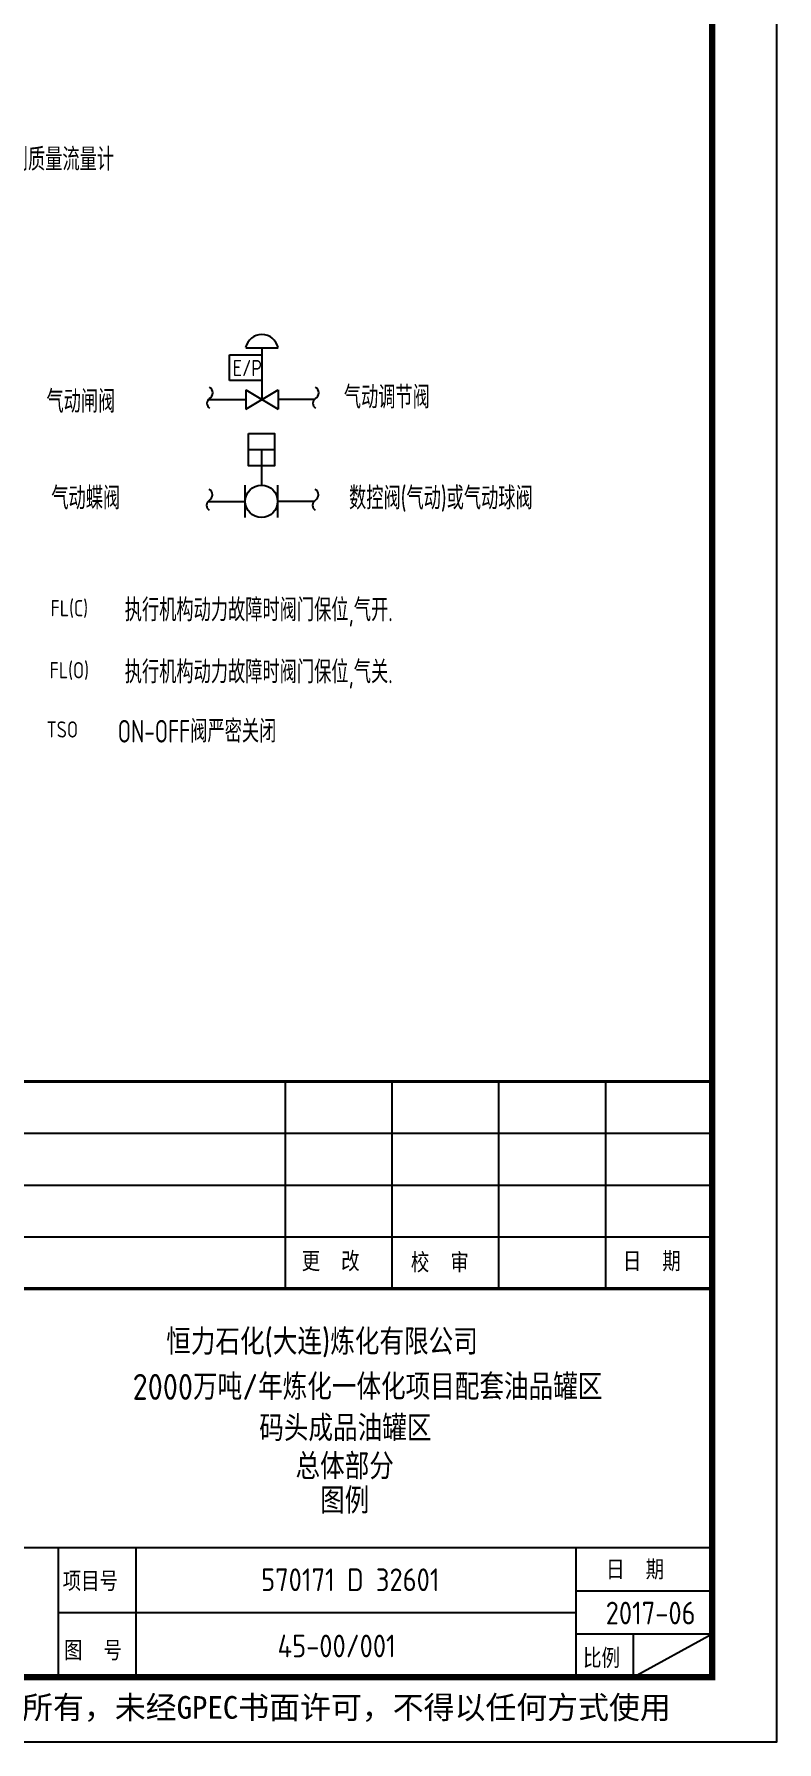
# Model space of a CAD drawing. Extents: x 24843 to 27502, y -10108 to -7552.
# Drawn here: x 25569.2 to 25684, y -8456.6 to -8192.9 of the extents above; entities that cross this region are included whole.
import ezdxf
from ezdxf.enums import TextEntityAlignment as Align

# ---------------------------------------------------------------- set-up
doc = ezdxf.new("R2010")
doc.units = 0
doc.linetypes.add('HIDDEN', pattern=[0.375, 0.25, -0.125])
doc.layers.get('0').update_dxf_attribs({"linetype": 'CONTINUOUS'})
for name, color, linetype in [('GREEN', 7, 'CONTINUOUS'), ('INST', 4, 'CONTINUOUS'), ('M1', 3, 'CONTINUOUS')]:
    doc.layers.add(name, color=color, linetype=linetype)
doc.styles.add('CORPORATION', font='simhei.ttf')
doc.styles.add('LYTXT', font='ascii.shx', dxfattribs={"width": 0.8, "height": 4, "bigfont": 'LYTXT.shx'})
doc.styles.add('YKCAD', font='isocpeur.ttf', dxfattribs={"width": 0.8, "height": 0.125})

# ---------------------------------------------------------------- blocks, each defined once
blk = doc.blocks.new('*U64')
for p, q in [((-0.225, 0.4), (-0.025, 0.4)), ((-0.125, 0.4), (-0.125, 0.125)), ((-0.25, -0.125), (-0.25, 0.125)), ((0, 0.125), (0, -0.125))]:
    blk.add_line(p, q)
blk.add_lwpolyline([(-0.225, 0.525), (-0.025, 0.525), (-0.025, 0.275), (-0.225, 0.275)], close=True)
blk.add_circle((-0.125, 0), 0.125)

msp = doc.modelspace()

# ---------------------------------------------------------------- linework, layer by layer
at = {"color": 4}
for p, q in [((25599.41, -8246.38), (25599.41, -8242.38)), ((25599.41, -8242.38), (25604.41, -8242.38)), ((25601.91, -8241.29), (25606.91, -8241.29)), ((25604.41, -8241.29), (25604.41, -8249.29)), ((25604.41, -8246.38), (25599.41, -8246.38)), ((25601.91, -8247.79), (25601.91, -8250.79)), ((25601.91, -8250.79), (25606.91, -8247.79)), ((25601.91, -8247.79), (25606.91, -8250.79)), ((25606.91, -8247.79), (25606.91, -8250.79))]:
    msp.add_line(p, q, dxfattribs=at)
for p, q in [((25607.99, -8354.64), (25607.99, -8386.64)), ((25624.49, -8354.64), (25624.49, -8386.64)), ((25640.99, -8354.64), (25640.99, -8386.64)), ((25657.49, -8354.64), (25657.49, -8386.64)), ((25493.99, -8362.64), (25673.99, -8362.64)), ((25493.99, -8370.64), (25673.99, -8370.64)), ((25493.99, -8378.64), (25673.99, -8378.64)), ((25493.99, -8426.64), (25673.99, -8426.64)), ((25572.99, -8446.64), (25572.99, -8426.64)), ((25584.99, -8446.64), (25584.99, -8426.64)), ((25652.99, -8446.64), (25652.99, -8426.64)), ((25652.99, -8433.3), (25673.99, -8433.3)), ((25572.99, -8436.64), (25652.99, -8436.64)), ((25652.99, -8439.97), (25673.99, -8439.97)), ((25661.78, -8439.97), (25661.78, -8446.64))]:
    msp.add_line(p, q)
msp.add_lwpolyline([(24842.99, -8456.64), (25683.99, -8456.64), (25683.99, -7862.64), (24842.99, -7862.64)], close=True)
at = {"const_width": 1}
msp.add_lwpolyline([(24867.99, -8446.64), (25673.99, -8446.64), (25673.99, -7872.64), (24867.99, -7872.64)], close=True, dxfattribs=at)
msp.add_lwpolyline([(24867.99, -8446.64), (25673.99, -8446.64), (25673.99, -7872.64), (24867.99, -7872.64)], close=True, dxfattribs=at)
msp.add_lwpolyline([(24867.99, -8446.64), (25673.99, -8446.64), (25673.99, -7872.64), (24867.99, -7872.64)], close=True, dxfattribs=at)
at = {"const_width": 0.5}
for points in [[(25493.99, -8446.64), (25493.99, -8354.64), (25673.99, -8354.64)], [(25673.99, -8354.64), (25673.99, -8446.64)], [(25493.99, -8386.64), (25673.99, -8386.64)], [(25493.99, -8446.64), (25673.99, -8446.64)]]:
    msp.add_lwpolyline(points, dxfattribs=at)
at = {"color": 4}
msp.add_arc((25604.41, -8241.82), 2.56, 11.9545, 168.0455, dxfattribs=at)
at = {"color": 7}
for centre, radius, start, end in [((25595.83, -8248.25), 1.01, 299.7449, 60.2551), ((25612.2, -8248.25), 1.01, 299.7449, 60.2551), ((25596.83, -8249.88), 0.901, 123.6901, 236.3099), ((25613.2, -8249.88), 0.901, 123.6901, 236.3099), ((25595.77, -8264), 1.01, 299.7449, 60.2551), ((25612.14, -8264), 1.01, 299.7449, 60.2551), ((25596.77, -8265.63), 0.901, 123.6901, 236.3099), ((25613.14, -8265.63), 0.901, 123.6901, 236.3099)]:
    msp.add_arc(centre, radius, start, end, dxfattribs=at)
at = {"layer": 'GREEN', "color": 3, "linetype": 'Continuous'}
for p, q in [((25596.15, -8249.29), (25601.91, -8249.29)), ((25612.52, -8249.29), (25606.91, -8249.29)), ((25596.09, -8265.03), (25601.85, -8265.03)), ((25612.46, -8265.03), (25606.85, -8265.03))]:
    msp.add_line(p, q, dxfattribs=at)
at = {"layer": 'INST'}
msp.add_line((25661.78, -8446.64), (25673.99, -8439.97), dxfattribs=at)

# ---------------------------------------------------------------- block references
at = {"layer": 'INST', "xscale": 20, "yscale": 20, "zscale": 20}
msp.add_blockref('*U64', (25606.85, -8265.03), dxfattribs=at)

# ---------------------------------------------------------------- texts
at = {"color": 3, "linetype": 'HIDDEN', "style": 'LYTXT', "width": 0.8}
for s, p in [('科里奥利质量流量计', (25557.63, -8213.95)), ('气动闸阀', (25571.12, -8251.35)), ('气动调节阀', (25617.07, -8250.69)), ('气动蝶阀', (25571.88, -8266.28)), ('数控阀(气动)或气动球阀', (25617.88, -8266.28)), ('执行机构动力故障时阀门保位,气开.', (25583.22, -8283.55)), ('执行机构动力故障时阀门保位,气关.', (25583.22, -8293.13)), ('ON-OFF阀严密关闭', (25582.14, -8302.29))]:
    msp.add_text(s, height=3.5, dxfattribs=at).set_placement(p)
at = {"color": 4, "style": 'YKCAD', "width": 0.8}
msp.add_text('E/P', height=2.5, dxfattribs=at).set_placement((25599.91, -8245.69))
at = {"style": 'YKCAD', "width": 0.8}
for s, p in [('FL(C)', (25574.65, -8282.78)), ('FL(O)', (25574.65, -8292.36)), ('TSO', (25573.57, -8301.51))]:
    msp.add_text(s, height=2.5, dxfattribs=at).set_placement(p, align=Align.CENTER)
for s, height, style, p in [('更  改', 3, 'LYTXT', (25610.56, -8383.95)), ('校  审', 3, 'LYTXT', (25627.43, -8384.14)), ('日  期', 3, 'LYTXT', (25660.19, -8383.95)), ('日  期', 3, 'LYTXT', (25657.61, -8431.56)), ('项目号', 3, 'LYTXT', (25573.63, -8433.34)), ('图  号', 3, 'LYTXT', (25573.83, -8444.05)), ('比例', 3, 'LYTXT', (25654.04, -8445.24)), ('版权归GPEC所有，未经GPEC书面许可，不得以任何方式使用', 3.5, 'CORPORATION', (25543.52, -8453.06))]:
    msp.add_text(s, height=height, dxfattribs=dict(style=style)).set_placement(p)
at = {"color": 3, "linetype": 'ByBlock', "style": 'LYTXT'}
for s, p in [('570171 D 32601', (25604.29, -8433.35)), ('2017-06', (25657.54, -8438.49)), ('45-00/001', (25606.84, -8443.58))]:
    msp.add_text(s, height=3.5, dxfattribs=at).set_placement(p)
at = {"layer": 'M1', "color": 3, "linetype": 'ByBlock', "style": 'LYTXT'}
for s, p in [('恒力石化(大连)炼化有限公司', (25589.63, -8396.85)), ('2000万吨/年炼化一体化项目配套油品罐区', (25584.44, -8403.81)), ('码头成品油罐区', (25604.01, -8410.19)), ('总体部分', (25609.61, -8416.09)), ('图例', (25613.41, -8421.39))]:
    msp.add_text(s, height=4, dxfattribs=at).set_placement(p)

doc.saveas('drawing.dxf')
